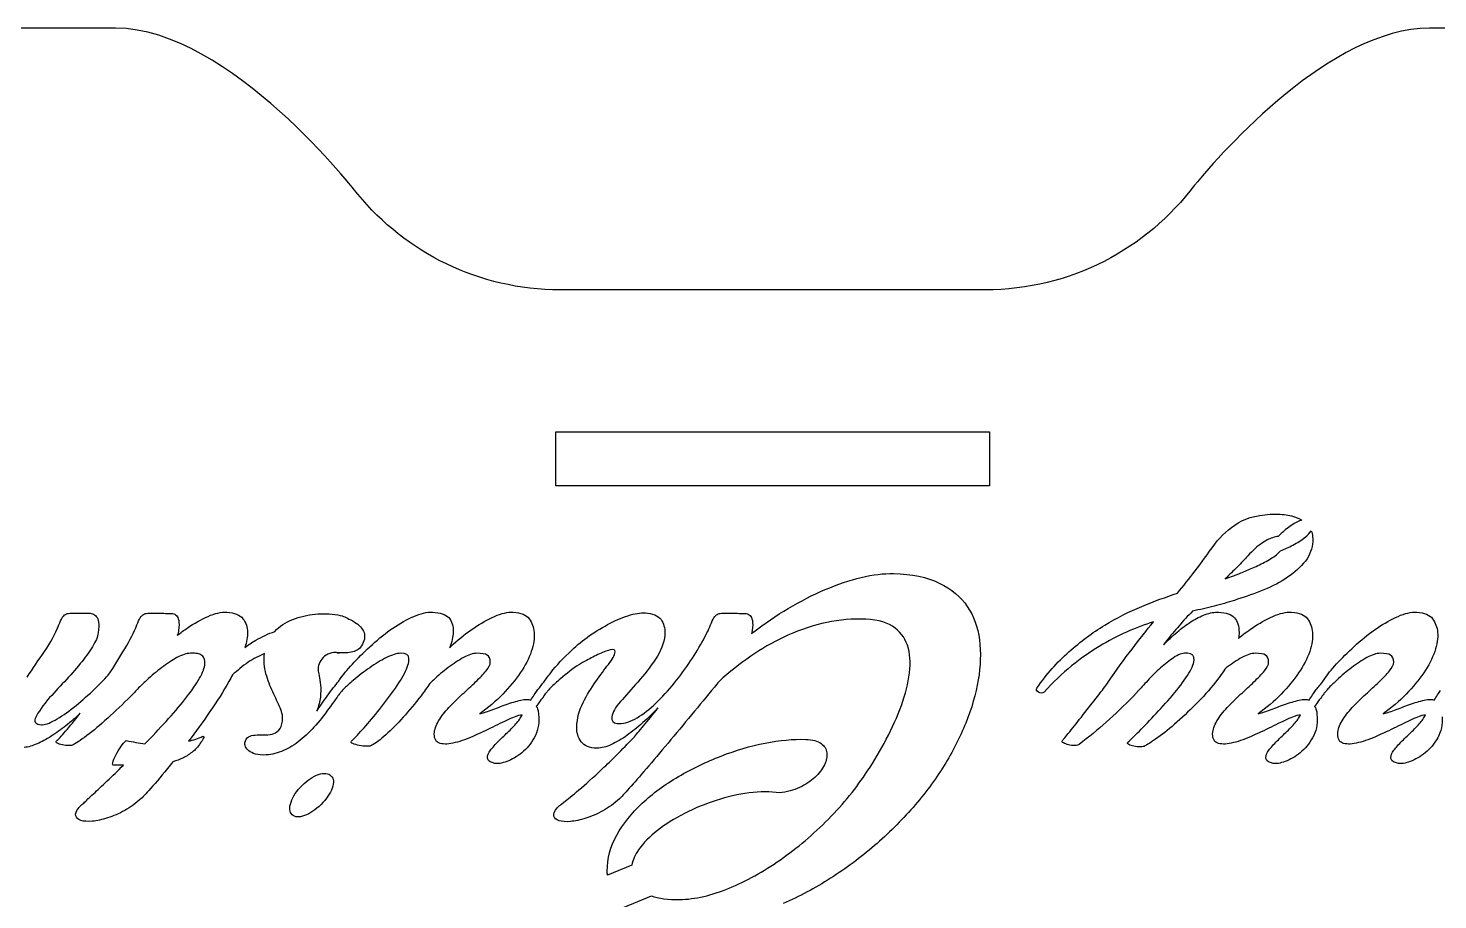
# Model space of a CAD drawing. Extents: x -9 to 1014, y 981 to 1704.
# Drawn here: x 172 to 356.4, y 1586.6 to 1700.7 of the extents above; entities that cross this region are included whole.
import ezdxf

# ---------------------------------------------------------------- set-up
doc = ezdxf.new("R2010")
doc.units = 0
doc.layers.add('H0117_Printing', color=7, linetype='CONTINUOUS')

msp = doc.modelspace()

# ---------------------------------------------------------------- linework, layer by layer
at = {"layer": 'H0117_Printing', "color": 1}
for points in [[(183.410995, 1700.664857), (115.905997, 1700.664857)], [(422.798989, 1700.664857), (355.267991, 1700.664857)], [(215.085995, 1678.955858), (215.083995, 1678.954858)], [(297.153993, 1666.435858), (241.550994, 1666.435858)], [(328.531992, 1628.624859), (329.508992, 1628.991859)], [(178.254996, 1624.148859), (179.800996, 1624.148859)], [(320.840992, 1620.485859), (320.474992, 1619.99786)], [(317.219992, 1614.01586), (316.567992, 1613.28386)], [(251.174994, 1607.87186), (251.134994, 1607.83086)], [(184.439995, 1604.24986), (183.096995, 1604.24986)], [(250.941994, 1591.18086), (247.742994, 1589.84686)], [(249.927994, 1585.66486), (253.499994, 1587.15486)]]:
    msp.add_lwpolyline(points, dxfattribs=at)
for points in [[(241.006994, 1647.875859), (297.699993, 1647.875859), (297.699993, 1640.788859), (241.006994, 1640.788859)], [(303.912992, 1614.34186)], [(211.743995, 1601.25886)], [(247.715994, 1590.41486)]]:
    msp.add_lwpolyline(points, close=True, dxfattribs=at)
for points in [[(215.083995, 1678.954858), (215.083995, 1678.954858), (198.350995, 1700.664857), (183.410995, 1700.664857)], [(355.267991, 1700.664857), (342.414991, 1700.664857), (328.244992, 1684.607858), (324.533992, 1680.118858)], [(324.533992, 1680.118858), (318.287992, 1671.810858), (308.349992, 1666.435858), (297.153993, 1666.435858)], [(241.550994, 1666.435858), (230.886994, 1666.435858), (221.363994, 1671.311858), (215.085995, 1678.955858)], [(327.189992, 1633.182859), (328.002992, 1634.267859), (329.027992, 1635.189859), (330.261992, 1635.949859)], [(330.261992, 1635.949859), (331.495992, 1636.708859), (333.143992, 1637.088859), (335.205992, 1637.088859)], [(335.205992, 1637.088859), (335.937992, 1637.088859), (336.615992, 1637.013859), (337.240992, 1636.865859)], [(338.419992, 1636.261859), (338.012992, 1636.112859), (337.537992, 1635.854859), (336.995992, 1635.487859)], [(337.240992, 1636.865859), (337.760992, 1636.740859), (338.199992, 1636.545859), (338.588992, 1636.308859)], [(338.588992, 1636.308859), (338.529992, 1636.289859), (338.482992, 1636.284859), (338.419992, 1636.261859)], [(334.717992, 1634.016859), (334.310992, 1633.867859), (333.835992, 1633.610859), (333.292992, 1633.243859)], [(335.486992, 1634.174859), (335.271992, 1634.170859), (335.025992, 1634.129859), (334.717992, 1634.016859)], [(336.995992, 1635.487859), (336.532992, 1635.176859), (336.028992, 1634.732859), (335.486992, 1634.174859)], [(337.402992, 1633.046859), (337.998992, 1633.358859), (338.514992, 1633.683859), (338.948992, 1634.023859)], [(338.948992, 1634.023859), (339.320992, 1634.314859), (339.591992, 1634.617859), (339.794992, 1634.929859)], [(339.794992, 1634.929859), (339.984992, 1634.449859), (340.045991, 1633.882859), (339.966992, 1633.223859)], [(324.625992, 1629.683859), (325.412992, 1630.713859), (326.266992, 1631.880859), (327.189992, 1633.182859)], [(333.292992, 1633.243859), (332.749992, 1632.877859), (332.153992, 1632.341859), (331.502992, 1631.636859)], [(335.245992, 1631.778859), (335.454992, 1631.941859), (335.633992, 1632.108859), (335.788992, 1632.277859)], [(335.788992, 1632.277859), (336.315992, 1632.507859), (336.851992, 1632.758859), (337.402992, 1633.046859)], [(339.966992, 1633.223859), (339.857992, 1632.273859), (339.471992, 1631.418859), (338.806992, 1630.659859)], [(330.139992, 1630.191859), (329.637992, 1629.688859), (329.101992, 1629.167859), (328.531992, 1628.624859)], [(331.502992, 1631.636859), (331.095992, 1631.174859), (330.641992, 1630.692859), (330.139992, 1630.191859)], [(330.423992, 1629.337859), (330.871992, 1629.513859), (331.380992, 1629.723859), (331.950992, 1629.967859)], [(331.950992, 1629.967859), (332.519992, 1630.212859), (333.102992, 1630.489859), (333.699992, 1630.802859)], [(333.699992, 1630.802859), (334.295992, 1631.113859), (334.811992, 1631.438859), (335.245992, 1631.778859)], [(338.806992, 1630.659859), (338.141992, 1629.899859), (337.327992, 1629.214859), (336.365992, 1628.604859)], [(276.221993, 1627.220859), (277.835993, 1627.912859), (279.409993, 1628.441859), (280.941993, 1628.808859)], [(280.941993, 1628.808859), (282.474993, 1629.174859), (283.878993, 1629.343859), (285.153993, 1629.316859)], [(285.153993, 1629.316859), (287.567993, 1629.262859), (289.568993, 1628.849859), (291.155993, 1628.075859)], [(322.305992, 1626.752859), (323.065992, 1627.674859), (323.838992, 1628.651859), (324.625992, 1629.683859)], [(329.508992, 1628.991859), (329.671992, 1629.044859), (329.976992, 1629.160859), (330.423992, 1629.337859)], [(336.365992, 1628.604859), (335.401992, 1627.994859), (334.336992, 1627.465859), (333.170992, 1627.017859)], [(271.399993, 1624.758859), (272.999993, 1625.708859), (274.607993, 1626.529859), (276.221993, 1627.220859)], [(291.155993, 1628.075859), (292.742993, 1627.302859), (293.963993, 1626.285859), (294.817993, 1625.023859)], [(317.626992, 1625.023859), (319.253992, 1625.687859), (320.814992, 1626.264859), (322.305992, 1626.752859)], [(333.170992, 1627.017859), (332.003992, 1626.570859), (330.864992, 1626.169859), (329.752992, 1625.816859)], [(266.881993, 1621.686859), (268.293993, 1622.785859), (269.798993, 1623.809859), (271.399993, 1624.758859)], [(294.817993, 1625.023859), (295.672993, 1623.762859), (296.201993, 1622.304859), (296.404993, 1620.649859)], [(312.783992, 1622.561859), (314.384992, 1623.538859), (315.998992, 1624.358859), (317.626992, 1625.023859)], [(327.086992, 1625.064859), (326.178992, 1624.833859), (325.235992, 1624.609859), (324.258992, 1624.392859)], [(329.752992, 1625.816859), (328.884992, 1625.545859), (327.996992, 1625.294859), (327.086992, 1625.064859)], [(174.123996, 1619.14386), (174.897996, 1620.256859), (175.514996, 1621.409859), (175.975996, 1622.602859)], [(175.975996, 1622.602859), (176.138996, 1623.008859), (176.287996, 1623.321859), (176.422996, 1623.538859)], [(176.422996, 1623.538859), (176.558996, 1623.755859), (176.701996, 1623.904859), (176.850996, 1623.985859)], [(176.850996, 1623.985859), (176.999996, 1624.067859), (177.182996, 1624.114859), (177.399996, 1624.127859)], [(177.399996, 1624.127859), (177.617996, 1624.141859), (177.901996, 1624.148859), (178.254996, 1624.148859)], [(179.800996, 1624.148859), (179.990996, 1624.148859), (180.180995, 1624.121859), (180.370995, 1624.067859)], [(180.370995, 1624.067859), (180.560995, 1624.013859), (180.730995, 1623.898859), (180.878995, 1623.721859)], [(180.878995, 1623.721859), (181.028995, 1623.545859), (181.129995, 1623.288859), (181.184995, 1622.948859)], [(181.184995, 1622.948859), (181.238995, 1622.608859), (181.224995, 1622.154859), (181.143995, 1621.584859)], [(184.622995, 1619.48986), (185.287995, 1620.615859), (185.809995, 1621.653859), (186.189995, 1622.602859)], [(186.189995, 1622.602859), (186.351995, 1623.008859), (186.501995, 1623.321859), (186.636995, 1623.538859)], [(186.636995, 1623.538859), (186.773995, 1623.755859), (186.915995, 1623.904859), (187.064995, 1623.985859)], [(187.064995, 1623.985859), (187.213995, 1624.067859), (187.396995, 1624.114859), (187.613995, 1624.127859)], [(187.613995, 1624.127859), (187.830995, 1624.141859), (188.115995, 1624.148859), (188.468995, 1624.148859)], [(188.468995, 1624.148859), (188.793995, 1624.148859), (189.125995, 1624.141859), (189.465995, 1624.127859)], [(189.465995, 1624.127859), (189.804995, 1624.114859), (190.095995, 1624.107859), (190.340995, 1624.107859)], [(190.340995, 1624.107859), (190.502995, 1624.107859), (190.679995, 1624.101859), (190.869995, 1624.087859)], [(190.869995, 1624.087859), (191.059995, 1624.074859), (191.222995, 1623.992859), (191.357995, 1623.843859)], [(191.357995, 1623.843859), (191.492995, 1623.694859), (191.594995, 1623.470859), (191.662995, 1623.172859)], [(191.662995, 1623.172859), (191.729995, 1622.873859), (191.723995, 1622.439859), (191.641995, 1621.869859)], [(192.781995, 1622.195859), (193.704995, 1622.819859), (194.612995, 1623.328859), (195.508995, 1623.721859)], [(195.508995, 1623.721859), (196.403995, 1624.114859), (197.217995, 1624.297859), (197.949995, 1624.270859)], [(197.949995, 1624.270859), (198.953995, 1624.216859), (199.658995, 1623.932859), (200.066995, 1623.416859)], [(200.066995, 1623.416859), (200.472995, 1622.901859), (200.676995, 1622.304859), (200.676995, 1621.625859)], [(204.216995, 1621.747859), (204.840995, 1622.426859), (205.626995, 1622.948859), (206.576995, 1623.314859)], [(206.576995, 1623.314859), (207.526995, 1623.680859), (208.502995, 1623.911859), (209.506995, 1624.006859)], [(209.506995, 1624.006859), (210.509995, 1624.101859), (211.493995, 1624.067859), (212.456995, 1623.904859)], [(212.456995, 1623.904859), (213.419995, 1623.741859), (213.462995, 1623.590859), (214.167995, 1623.250859)], [(214.167995, 1623.250859), (214.873995, 1622.912859), (215.388995, 1622.491859), (215.714995, 1621.988859)], [(219.679995, 1622.179859), (220.601994, 1622.808859), (221.510994, 1623.320859), (222.405994, 1623.717859)], [(222.405994, 1623.717859), (223.300994, 1624.112859), (224.114994, 1624.297859), (224.847994, 1624.270859)], [(224.847994, 1624.270859), (225.851994, 1624.216859), (226.563994, 1623.977859), (226.983994, 1623.553859)], [(226.983994, 1623.553859), (227.404994, 1623.129859), (227.600994, 1622.479859), (227.573994, 1621.605859)], [(230.258994, 1622.195859), (231.181994, 1622.819859), (232.089994, 1623.328859), (232.985994, 1623.721859)], [(232.985994, 1623.721859), (233.880994, 1624.114859), (234.694994, 1624.297859), (235.426994, 1624.270859)], [(235.426994, 1624.270859), (236.430994, 1624.216859), (237.122994, 1623.932859), (237.502994, 1623.416859)], [(237.502994, 1623.416859), (237.882994, 1622.901859), (238.099994, 1622.304859), (238.153994, 1621.625859)], [(245.416994, 1621.198859), (246.298994, 1621.809859), (247.193994, 1622.351859), (248.102994, 1622.826859)], [(248.102994, 1622.826859), (249.011994, 1623.301859), (249.893994, 1623.660859), (250.747994, 1623.904859)], [(250.747994, 1623.904859), (251.601994, 1624.148859), (252.341994, 1624.230859), (252.965994, 1624.148859)], [(252.965994, 1624.148859), (253.941994, 1624.013859), (254.579994, 1623.674859), (254.877994, 1623.131859)], [(254.877994, 1623.131859), (255.176994, 1622.588859), (255.298994, 1621.964859), (255.243994, 1621.259859)], [(260.107993, 1620.323859), (260.608993, 1621.218859), (260.982993, 1621.978859), (261.226993, 1622.602859)], [(261.226993, 1622.602859), (261.388993, 1623.008859), (261.538993, 1623.321859), (261.673993, 1623.538859)], [(261.673993, 1623.538859), (261.809993, 1623.755859), (261.952993, 1623.904859), (262.100993, 1623.985859)], [(262.100993, 1623.985859), (262.250993, 1624.067859), (262.433993, 1624.114859), (262.650993, 1624.127859)], [(262.650993, 1624.127859), (262.867993, 1624.141859), (263.152993, 1624.148859), (263.504993, 1624.148859)], [(263.504993, 1624.148859), (263.830993, 1624.148859), (264.162993, 1624.141859), (264.501993, 1624.127859)], [(264.501993, 1624.127859), (264.841993, 1624.114859), (265.132993, 1624.107859), (265.376993, 1624.107859)], [(265.376993, 1624.107859), (265.539993, 1624.107859), (265.716993, 1624.101859), (265.905993, 1624.087859)], [(265.905993, 1624.087859), (266.095993, 1624.074859), (266.258993, 1623.992859), (266.394993, 1623.843859)], [(266.394993, 1623.843859), (266.529993, 1623.694859), (266.631993, 1623.470859), (266.699993, 1623.172859)], [(266.699993, 1623.172859), (266.766993, 1622.873859), (266.760993, 1622.439859), (266.678993, 1621.869859)], [(280.920993, 1623.375859), (277.475993, 1623.375859), (274.078993, 1622.575859), (270.727993, 1620.974859)], [(285.010993, 1622.439859), (284.048993, 1623.063859), (282.684993, 1623.375859), (280.920993, 1623.375859)], [(319.172992, 1623.008859), (318.006992, 1622.629859), (316.832992, 1622.182859), (315.652992, 1621.666859)], [(316.364992, 1619.44886), (317.341992, 1620.710859), (318.276992, 1621.897859), (319.172992, 1623.008859)], [(322.244992, 1621.645859), (322.855992, 1622.174859), (323.472992, 1622.636859), (324.096992, 1623.029859)], [(324.258992, 1624.392859), (323.662992, 1623.768859), (323.078992, 1623.131859), (322.509992, 1622.479859)], [(324.096992, 1623.029859), (324.720992, 1623.423859), (325.337992, 1623.735859), (325.947992, 1623.965859)], [(325.947992, 1623.965859), (326.558992, 1624.195859), (327.134992, 1624.297859), (327.677992, 1624.270859)], [(327.677992, 1624.270859), (328.680992, 1624.216859), (329.379992, 1623.972859), (329.772992, 1623.538859)], [(329.772992, 1623.538859), (330.166992, 1623.104859), (330.362992, 1622.466859), (330.362992, 1621.625859)], [(332.071992, 1622.195859), (332.994992, 1622.819859), (333.902992, 1623.328859), (334.797992, 1623.721859)], [(334.797992, 1623.721859), (335.693992, 1624.114859), (336.507992, 1624.297859), (337.239992, 1624.270859)], [(337.239992, 1624.270859), (338.243992, 1624.216859), (338.935992, 1623.932859), (339.314992, 1623.416859)], [(339.314992, 1623.416859), (339.695992, 1622.901859), (339.911992, 1622.304859), (339.966992, 1621.625859)], [(348.429991, 1622.195859), (349.352991, 1622.819859), (350.260991, 1623.328859), (351.156991, 1623.721859)], [(351.156991, 1623.721859), (352.051991, 1624.114859), (352.865991, 1624.297859), (353.597991, 1624.270859)], [(353.597991, 1624.270859), (354.601991, 1624.216859), (355.293991, 1623.932859), (355.673991, 1623.416859)], [(355.673991, 1623.416859), (356.053991, 1622.901859), (356.270991, 1622.304859), (356.324991, 1621.625859)], [(181.143995, 1621.584859), (181.062995, 1621.042859), (180.804995, 1620.425859), (180.370995, 1619.73386)], [(191.480995, 1621.243859), (191.908995, 1621.578859), (192.341995, 1621.897859), (192.781995, 1622.195859)], [(191.641995, 1621.869859), (191.615995, 1621.677859), (191.555995, 1621.465859), (191.480995, 1621.243859)], [(200.676995, 1621.625859), (200.676995, 1621.053859), (200.554995, 1620.392859), (200.317995, 1619.64786)], [(201.733995, 1620.587859), (202.575995, 1621.063859), (203.402995, 1621.449859), (204.216995, 1621.747859)], [(215.714995, 1621.988859), (216.039995, 1621.487859), (216.066995, 1620.924859), (215.795995, 1620.300859)], [(216.993995, 1620.047859), (217.861995, 1620.840859), (218.757995, 1621.551859), (219.679995, 1622.179859)], [(227.573994, 1621.605859), (227.550994, 1621.048859), (227.387994, 1620.387859), (227.099994, 1619.63586)], [(227.573994, 1620.079859), (228.441994, 1620.866859), (229.337994, 1621.571859), (230.258994, 1622.195859)], [(238.153994, 1621.625859), (238.234994, 1620.866859), (238.112994, 1620.032859), (237.786994, 1619.12286)], [(243.076994, 1619.30686), (243.755994, 1619.95786), (244.535994, 1620.587859), (245.416994, 1621.198859)], [(255.243994, 1621.259859), (255.136994, 1620.201859), (254.729994, 1619.15086), (254.023994, 1618.10586)], [(270.727993, 1620.974859), (267.876993, 1619.61286), (265.079993, 1617.68586), (262.336993, 1615.20286)], [(266.678993, 1621.869859), (266.664993, 1621.735859), (266.635993, 1621.593859), (266.596993, 1621.445859)], [(266.596993, 1621.445859), (266.694993, 1621.524859), (266.782993, 1621.608859), (266.881993, 1621.686859)], [(286.984993, 1619.93686), (286.632993, 1620.981859), (285.973993, 1621.815859), (285.010993, 1622.439859)], [(308.103992, 1619.08186), (309.623992, 1620.425859), (311.183992, 1621.584859), (312.783992, 1622.561859)], [(315.652992, 1621.666859), (314.472992, 1621.151859), (313.278992, 1620.526859), (312.071992, 1619.79486)], [(320.474992, 1619.99786), (321.043992, 1620.567859), (321.634992, 1621.116859), (322.244992, 1621.645859)], [(322.509992, 1622.479859), (321.939992, 1621.829859), (321.383992, 1621.165859), (320.840992, 1620.485859)], [(330.294992, 1620.847859), (330.876992, 1621.327859), (331.466992, 1621.785859), (332.071992, 1622.195859)], [(330.362992, 1621.625859), (330.362992, 1621.373859), (330.335992, 1621.113859), (330.294992, 1620.847859)], [(339.966992, 1621.625859), (340.047991, 1620.866859), (339.925992, 1620.032859), (339.599992, 1619.12286)], [(345.743991, 1620.079859), (346.612991, 1620.866859), (347.508991, 1621.571859), (348.429991, 1622.195859)], [(356.324991, 1621.625859), (356.405991, 1620.866859), (356.283991, 1620.032859), (355.957991, 1619.12286)], [(171.824996, 1615.76586), (172.584996, 1616.90586), (173.350996, 1618.03186), (174.123996, 1619.14386)], [(180.370995, 1619.73386), (179.936996, 1619.04186), (179.407996, 1618.30986), (178.783996, 1617.53686)], [(182.445995, 1616.05086), (183.232995, 1617.21786), (183.957995, 1618.36386), (184.622995, 1619.48986)], [(193.188995, 1618.89986), (192.673995, 1618.87286), (192.089995, 1618.68186), (191.438995, 1618.32986)], [(193.921995, 1618.87886), (193.677995, 1618.89286), (193.433995, 1618.89986), (193.188995, 1618.89986)], [(200.317995, 1619.64786), (200.781995, 1619.99586), (201.251995, 1620.315859), (201.733995, 1620.587859)], [(212.591995, 1618.94686), (212.143995, 1619.00986), (211.748995, 1618.99386), (211.418995, 1618.87886)], [(212.357995, 1618.97786), (212.267995, 1618.98686), (212.458995, 1618.96186), (212.591995, 1618.94686)], [(212.784995, 1618.95786), (212.648995, 1618.95786), (212.506995, 1618.96486), (212.357995, 1618.97786)], [(212.591995, 1618.94686), (212.622995, 1618.94186), (212.648995, 1618.94586), (212.680995, 1618.94086)], [(212.680995, 1618.94086), (212.745995, 1618.92986), (212.681995, 1618.93586), (212.591995, 1618.94686)], [(214.615995, 1619.12086), (214.100995, 1618.95786), (213.489995, 1618.90386), (212.784995, 1618.95786)], [(215.795995, 1620.300859), (215.524995, 1619.67686), (215.130995, 1619.28386), (214.615995, 1619.12086)], [(214.633995, 1617.73986), (215.338995, 1618.48686), (216.125995, 1619.25586), (216.993995, 1620.047859)], [(220.696994, 1618.89986), (220.181994, 1618.87286), (219.564995, 1618.68186), (218.844995, 1618.32986)], [(221.774994, 1618.18786), (221.761994, 1618.68986), (221.402994, 1618.92786), (220.696994, 1618.89986)], [(227.099994, 1619.63586), (227.259994, 1619.78386), (227.407994, 1619.92986), (227.573994, 1620.079859)], [(230.665994, 1618.89986), (230.150994, 1618.87286), (229.566994, 1618.68186), (228.915994, 1618.32986)], [(232.008994, 1618.65586), (231.737994, 1618.81786), (231.290994, 1618.89986), (230.665994, 1618.89986)], [(237.786994, 1619.12286), (237.461994, 1618.21486), (236.980994, 1617.28586), (236.342994, 1616.33586)], [(240.330994, 1616.35586), (241.076994, 1617.29286), (241.991994, 1618.27586), (243.076994, 1619.30686)], [(248.081994, 1619.32686), (247.593994, 1619.20486), (247.058994, 1619.00186), (246.474994, 1618.71686)], [(247.878994, 1617.43486), (248.394994, 1618.08586), (248.678994, 1618.62886), (248.733994, 1619.06186)], [(248.733994, 1619.06186), (248.787994, 1619.36186), (248.570994, 1619.44886), (248.081994, 1619.32686)], [(258.377994, 1617.53686), (259.028994, 1618.49986), (259.605994, 1619.42886), (260.107993, 1620.323859)], [(287.248993, 1616.33586), (287.425993, 1617.69286), (287.337993, 1618.89286), (286.984993, 1619.93686)], [(296.404993, 1620.649859), (296.608993, 1618.99486), (296.554993, 1617.24486), (296.241993, 1615.39986)], [(303.912992, 1614.34186), (305.187992, 1616.15986), (306.584992, 1617.73986), (308.103992, 1619.08186)], [(312.071992, 1619.79486), (310.864992, 1619.06186), (309.657992, 1618.20786), (308.449992, 1617.23086)], [(313.149992, 1614.99286), (314.316992, 1616.70186), (315.387992, 1618.18786), (316.364992, 1619.44886)], [(323.607992, 1618.89986), (323.119992, 1618.95386), (322.590992, 1618.80486), (322.020992, 1618.45186)], [(324.482992, 1618.00386), (324.550992, 1618.54786), (324.258992, 1618.84586), (323.607992, 1618.89986)], [(332.478992, 1618.89986), (331.963992, 1618.87286), (331.379992, 1618.68186), (330.728992, 1618.32986)], [(333.821992, 1618.65586), (333.550992, 1618.81786), (333.102992, 1618.89986), (332.478992, 1618.89986)], [(339.599992, 1619.12286), (339.274992, 1618.21486), (338.792992, 1617.28586), (338.155992, 1616.33586)], [(343.383991, 1617.78086), (344.089991, 1618.52786), (344.876991, 1619.29286), (345.743991, 1620.079859)], [(348.836991, 1618.89986), (348.321991, 1618.87286), (347.738991, 1618.68186), (347.086991, 1618.32986)], [(350.179991, 1618.65586), (349.908991, 1618.81786), (349.461991, 1618.89986), (348.836991, 1618.89986)], [(355.957991, 1619.12286), (355.632991, 1618.21486), (355.151991, 1617.28586), (354.513991, 1616.33586)], [(178.783996, 1617.53686), (178.159996, 1616.76386), (177.467996, 1615.97686), (176.707996, 1615.17586)], [(191.438995, 1618.32986), (190.787995, 1617.97786), (190.123995, 1617.54386), (189.444995, 1617.02786)], [(194.572995, 1618.69686), (194.382995, 1618.80486), (194.165995, 1618.86586), (193.921995, 1618.87886)], [(194.226995, 1615.33886), (194.701995, 1616.11186), (194.978995, 1616.78386), (195.060995, 1617.35286)], [(194.999995, 1618.22786), (194.904995, 1618.43186), (194.762995, 1618.58786), (194.572995, 1618.69686)], [(195.060995, 1617.35286), (195.115995, 1617.73286), (195.094995, 1618.02486), (194.999995, 1618.22786)], [(200.756995, 1617.71886), (199.997995, 1617.19186), (199.322995, 1616.63186), (198.694995, 1616.05486)], [(202.872995, 1618.85886), (202.167995, 1618.56086), (201.462995, 1618.18086), (200.756995, 1617.71886)], [(203.076995, 1616.21386), (202.832995, 1617.05486), (202.764995, 1617.93686), (202.872995, 1618.85886)], [(210.035995, 1617.51586), (209.927995, 1617.21786), (209.886995, 1616.94586), (209.912995, 1616.70186)], [(210.543995, 1618.32986), (210.313995, 1618.08586), (210.143995, 1617.81486), (210.035995, 1617.51586)], [(211.418995, 1618.87886), (211.066995, 1618.75786), (210.774995, 1618.57386), (210.543995, 1618.32986)], [(212.883995, 1615.66486), (213.344995, 1616.30186), (213.927995, 1616.99386), (214.633995, 1617.73986)], [(218.844995, 1618.32986), (218.126995, 1617.97786), (217.394995, 1617.53686), (216.647995, 1617.00786)], [(221.184994, 1616.25386), (221.591994, 1617.04186), (221.788994, 1617.68586), (221.774994, 1618.18786)], [(228.915994, 1618.32986), (228.264994, 1617.97786), (227.600994, 1617.54386), (226.921994, 1617.02786)], [(231.866994, 1616.57986), (232.232994, 1617.01386), (232.415994, 1617.39386), (232.415994, 1617.71886)], [(232.415994, 1617.71886), (232.415994, 1618.18086), (232.280994, 1618.49286), (232.008994, 1618.65586)], [(244.012994, 1617.39386), (243.198994, 1616.85186), (242.405994, 1616.24886), (241.632994, 1615.58286)], [(244.826994, 1617.86186), (244.311994, 1617.57686), (244.040994, 1617.42186), (244.012994, 1617.39386)], [(246.474994, 1618.71686), (245.891994, 1618.43186), (245.342994, 1618.14686), (244.826994, 1617.86186)], [(246.210994, 1615.19586), (246.807994, 1616.03786), (247.363994, 1616.78386), (247.878994, 1617.43486)], [(254.023994, 1618.10586), (253.318994, 1617.06186), (252.551994, 1616.07086), (251.723994, 1615.13586)], [(256.200994, 1614.64686), (257.000994, 1615.60986), (257.726994, 1616.57386), (258.377994, 1617.53686)], [(308.449992, 1617.23086), (307.242992, 1616.25386), (306.042992, 1615.11486), (304.848992, 1613.81286)], [(320.291992, 1617.16986), (319.708992, 1616.66886), (319.151992, 1616.12586), (318.622992, 1615.54286)], [(322.020992, 1618.45186), (321.451992, 1618.09986), (320.874992, 1617.67286), (320.291992, 1617.16986)], [(323.607992, 1615.98986), (324.123992, 1616.79086), (324.415992, 1617.46186), (324.482992, 1618.00386)], [(330.728992, 1618.32986), (330.077992, 1617.97786), (329.413992, 1617.54386), (328.734992, 1617.02786)], [(333.678992, 1616.57986), (334.045992, 1617.01386), (334.228992, 1617.39386), (334.228992, 1617.71886)], [(334.228992, 1617.71886), (334.228992, 1618.18086), (334.092992, 1618.49286), (333.821992, 1618.65586)], [(341.654991, 1615.70486), (342.102991, 1616.34286), (342.678991, 1617.03486), (343.383991, 1617.78086)], [(347.086991, 1618.32986), (346.436991, 1617.97786), (345.771991, 1617.54386), (345.092991, 1617.02786)], [(350.037991, 1616.57986), (350.403991, 1617.01386), (350.586991, 1617.39386), (350.586991, 1617.71886)], [(350.586991, 1617.71886), (350.586991, 1618.18086), (350.451991, 1618.49286), (350.179991, 1618.65586)], [(180.410995, 1613.97586), (181.224995, 1614.73586), (181.903995, 1615.42686), (182.445995, 1616.05086)], [(187.491995, 1615.37986), (187.038995, 1614.95586), (186.643995, 1614.57586), (186.275995, 1614.21686)], [(189.444995, 1617.02786), (188.766995, 1616.51286), (188.116995, 1615.96386), (187.491995, 1615.37986)], [(192.436995, 1612.81586), (193.155995, 1613.72586), (193.752995, 1614.56586), (194.226995, 1615.33886)], [(198.694995, 1616.05486), (198.539995, 1615.76786), (198.404995, 1615.49186), (198.234995, 1615.19586)], [(203.972995, 1613.83286), (203.619995, 1614.57986), (203.320995, 1615.37386), (203.076995, 1616.21386)], [(209.912995, 1616.70186), (209.912995, 1616.53986), (209.953995, 1616.28886), (210.035995, 1615.94986)], [(210.035995, 1615.94986), (210.116995, 1615.60986), (210.177995, 1615.20386), (210.218995, 1614.72886)], [(212.565995, 1615.20286), (212.659995, 1615.34686), (212.764995, 1615.49986), (212.883995, 1615.66486)], [(214.490995, 1615.33886), (213.994995, 1614.92086), (213.579995, 1614.54586), (213.202995, 1614.18986)], [(216.647995, 1617.00786), (215.901995, 1616.47886), (215.182995, 1615.92286), (214.490995, 1615.33886)], [(219.516995, 1613.62986), (220.221994, 1614.59286), (220.777994, 1615.46786), (221.184994, 1616.25386)], [(224.968994, 1615.37986), (224.810994, 1615.23086), (224.672994, 1615.09786), (224.524994, 1614.95786)], [(226.921994, 1617.02786), (226.243994, 1616.51286), (225.593994, 1615.96386), (224.968994, 1615.37986)], [(230.503994, 1615.15586), (231.045994, 1615.67086), (231.499994, 1616.14686), (231.866994, 1616.57986)], [(236.342994, 1616.33586), (235.705994, 1615.38686), (234.938994, 1614.45086), (234.043994, 1613.52786)], [(239.434994, 1615.11986), (239.655994, 1615.47186), (239.953994, 1615.88286), (240.330994, 1616.35586)], [(241.632994, 1615.58286), (241.122994, 1615.14486), (240.690994, 1614.75186), (240.292994, 1614.37886)], [(286.190993, 1612.08286), (286.719993, 1613.56186), (287.072993, 1614.97986), (287.248993, 1616.33586)], [(296.241993, 1615.39986), (295.930993, 1613.55586), (295.387993, 1611.67686), (294.614993, 1609.76486)], [(318.622992, 1615.54286), (318.093992, 1614.95986), (317.626992, 1614.45086), (317.219992, 1614.01586)], [(321.634992, 1613.38586), (322.434992, 1614.32086), (323.092992, 1615.19086), (323.607992, 1615.98986)], [(327.860992, 1615.86786), (327.114992, 1614.85086), (326.280992, 1613.86086), (325.357992, 1612.89786)], [(328.505992, 1616.83486), (328.296992, 1616.51286), (328.098992, 1616.19186), (327.860992, 1615.86786)], [(328.734992, 1617.02786), (328.655992, 1616.96686), (328.584992, 1616.89586), (328.505992, 1616.83486)], [(332.315992, 1615.15586), (332.858992, 1615.67086), (333.312992, 1616.14686), (333.678992, 1616.57986)], [(338.155992, 1616.33586), (337.518992, 1615.38686), (336.751992, 1614.45086), (335.856992, 1613.52786)], [(341.319991, 1615.20586), (341.418991, 1615.36086), (341.528991, 1615.52486), (341.654991, 1615.70486)], [(343.139991, 1615.37986), (342.773991, 1615.03686), (342.443991, 1614.72186), (342.132991, 1614.42086)], [(345.092991, 1617.02786), (344.415991, 1616.51286), (343.764991, 1615.96386), (343.139991, 1615.37986)], [(348.674991, 1615.15586), (349.216991, 1615.67086), (349.670991, 1616.14686), (350.037991, 1616.57986)], [(354.513991, 1616.33586), (353.876991, 1615.38686), (353.109991, 1614.45086), (352.214991, 1613.52786)], [(176.707996, 1615.17586), (175.948996, 1614.37586), (175.216996, 1613.58286), (174.510996, 1612.79586)], [(177.908996, 1611.81886), (178.762996, 1612.49786), (179.596996, 1613.21686), (180.410995, 1613.97586)], [(185.782995, 1613.69086), (184.751995, 1612.63286), (183.741995, 1611.64986), (182.750995, 1610.74086)], [(186.275995, 1614.21686), (186.108995, 1614.04086), (185.954995, 1613.86786), (185.782995, 1613.69086)], [(198.234995, 1615.19586), (197.502995, 1613.92086), (196.675995, 1612.61286), (195.752995, 1611.26986)], [(204.928995, 1611.75786), (204.643995, 1612.39586), (204.324995, 1613.08686), (203.972995, 1613.83286)], [(210.218995, 1614.72886), (210.259995, 1614.25486), (210.252995, 1613.73186), (210.197995, 1613.16186)], [(211.093995, 1613.30386), (211.364995, 1613.67086), (211.629995, 1614.02386), (211.886995, 1614.36186)], [(211.886995, 1614.36186), (212.144995, 1614.70186), (212.368995, 1614.97986), (212.557995, 1615.19586)], [(212.680995, 1613.56886), (212.572995, 1613.43286), (212.429995, 1613.24286), (212.253995, 1612.99886)], [(212.557995, 1615.19586), (212.560995, 1615.19886), (212.562995, 1615.19986), (212.565995, 1615.20286)], [(212.985995, 1613.93486), (212.890995, 1613.82686), (212.788995, 1613.70486), (212.680995, 1613.56886)], [(213.202995, 1614.18986), (213.126995, 1614.10086), (213.045995, 1614.00286), (212.985995, 1613.93486)], [(217.400995, 1610.90386), (218.105995, 1611.75786), (218.811995, 1612.66686), (219.516995, 1613.62986)], [(224.524994, 1614.95786), (224.158994, 1614.42386), (223.773994, 1613.88686), (223.361994, 1613.34486)], [(227.003994, 1611.79786), (227.546994, 1612.38286), (228.129994, 1612.95786), (228.753994, 1613.52786)], [(228.753994, 1613.52786), (229.377994, 1614.09786), (229.960994, 1614.64086), (230.503994, 1615.15586)], [(234.043994, 1613.52786), (233.148994, 1612.60686), (232.144994, 1611.75186), (231.032994, 1610.96386)], [(237.705994, 1612.75486), (238.031994, 1613.27086), (238.316994, 1613.69086), (238.560994, 1614.01586)], [(238.560994, 1614.01586), (238.789994, 1614.32286), (239.084994, 1614.69386), (239.434994, 1615.11986)], [(239.618994, 1613.56886), (239.510994, 1613.43286), (239.367994, 1613.24286), (239.191994, 1612.99886)], [(239.923994, 1613.93486), (239.828994, 1613.82686), (239.726994, 1613.70486), (239.618994, 1613.56886)], [(240.269994, 1614.34186), (240.133994, 1614.17886), (240.018994, 1614.04386), (239.923994, 1613.93486)], [(240.292994, 1614.37886), (240.283994, 1614.36686), (240.279994, 1614.35386), (240.269994, 1614.34186)], [(244.562994, 1612.44986), (245.064994, 1613.44086), (245.613994, 1614.35586), (246.210994, 1615.19586)], [(251.723994, 1615.13586), (250.897994, 1614.19986), (250.137994, 1613.34486), (249.445994, 1612.57186)], [(253.779994, 1612.08286), (254.593994, 1612.82986), (255.400994, 1613.68486), (256.200994, 1614.64686)], [(261.734993, 1614.46386), (260.772993, 1613.29786), (259.774994, 1612.09086), (258.743994, 1610.84286)], [(262.336993, 1615.20286), (262.134993, 1614.95586), (261.948993, 1614.72286), (261.734993, 1614.46386)], [(304.115992, 1613.81286), (303.845992, 1613.97586), (303.777992, 1614.15186), (303.912992, 1614.34186)], [(304.848992, 1613.81286), (304.631992, 1613.65086), (304.387992, 1613.65086), (304.115992, 1613.81286)], [(311.867992, 1613.28386), (312.478992, 1614.07086), (312.905992, 1614.64086), (313.149992, 1614.99286)], [(319.233992, 1610.69986), (320.033992, 1611.55386), (320.834992, 1612.44986), (321.634992, 1613.38586)], [(328.816992, 1611.79786), (329.358992, 1612.38286), (329.942992, 1612.95786), (330.566992, 1613.52786)], [(330.566992, 1613.52786), (331.190992, 1614.09786), (331.773992, 1614.64086), (332.315992, 1615.15586)], [(335.856992, 1613.52786), (334.960992, 1612.60686), (333.957992, 1611.75186), (332.844992, 1610.96386)], [(339.518992, 1612.75486), (339.843992, 1613.27086), (340.128991, 1613.69086), (340.372991, 1614.01586)], [(340.372991, 1614.01586), (340.617991, 1614.34186), (340.929991, 1614.73586), (341.308991, 1615.19586)], [(341.430991, 1613.56886), (341.322991, 1613.43286), (341.180991, 1613.24286), (341.003991, 1612.99886)], [(341.308991, 1615.19586), (341.312991, 1615.20086), (341.315991, 1615.20186), (341.319991, 1615.20586)], [(341.736991, 1613.93486), (341.641991, 1613.82686), (341.539991, 1613.70486), (341.430991, 1613.56886)], [(342.082991, 1614.34186), (341.946991, 1614.17886), (341.831991, 1614.04386), (341.736991, 1613.93486)], [(342.132991, 1614.42086), (342.113991, 1614.39486), (342.104991, 1614.36786), (342.082991, 1614.34186)], [(345.174991, 1611.79786), (345.717991, 1612.38286), (346.300991, 1612.95786), (346.924991, 1613.52786)], [(346.924991, 1613.52786), (347.548991, 1614.09786), (348.131991, 1614.64086), (348.674991, 1615.15586)], [(352.214991, 1613.52786), (351.319991, 1612.60686), (350.315991, 1611.75186), (349.203991, 1610.96386)], [(355.876991, 1612.75486), (356.202991, 1613.27086), (356.487991, 1613.69086), (356.731991, 1614.01586)], [(174.510996, 1612.79586), (173.615996, 1611.65686), (173.079996, 1610.84286), (172.902996, 1610.35386)], [(175.487996, 1610.15086), (176.246996, 1610.58486), (177.053996, 1611.14086), (177.908996, 1611.81886)], [(190.014995, 1609.98786), (190.909995, 1610.96386), (191.717995, 1611.90786), (192.436995, 1612.81586)], [(205.233995, 1610.02886), (205.314995, 1610.54486), (205.213995, 1611.12086), (204.928995, 1611.75786)], [(211.500995, 1611.94086), (210.903995, 1611.07286), (210.272995, 1610.25886), (209.608995, 1609.49986)], [(210.197995, 1613.16186), (210.143995, 1612.59186), (209.981995, 1611.98186), (209.709995, 1611.33086)], [(209.709995, 1611.33086), (209.872995, 1611.57486), (210.075995, 1611.87386), (210.319995, 1612.22586)], [(210.319995, 1612.22586), (210.564995, 1612.57886), (210.822995, 1612.93786), (211.093995, 1613.30386)], [(212.253995, 1612.99886), (212.076995, 1612.75486), (211.825995, 1612.40286), (211.500995, 1611.94086)], [(223.361994, 1613.34486), (222.588994, 1612.32686), (221.809994, 1611.38486), (221.021994, 1610.51686)], [(225.660994, 1610.04886), (226.013994, 1610.63286), (226.461994, 1611.21586), (227.003994, 1611.79786)], [(232.517994, 1611.45286), (233.155994, 1611.69686), (233.812994, 1611.94086), (234.490994, 1612.18486)], [(234.490994, 1612.18486), (235.169994, 1612.42886), (235.806994, 1612.61986), (236.403994, 1612.75486)], [(236.403994, 1612.75486), (237.000994, 1612.89086), (237.434994, 1612.89086), (237.705994, 1612.75486)], [(239.191994, 1612.99886), (239.014994, 1612.75486), (238.763994, 1612.40286), (238.438994, 1611.94086)], [(238.438994, 1611.94086), (238.574994, 1611.72386), (238.655994, 1611.53386), (238.682994, 1611.37186)], [(243.727994, 1609.25486), (243.782994, 1610.39486), (244.060994, 1611.45986), (244.562994, 1612.44986)], [(249.445994, 1612.57186), (248.753994, 1611.79786), (248.381994, 1611.14086), (248.326994, 1610.59886)], [(251.317994, 1610.29286), (252.145994, 1610.74086), (252.965994, 1611.33786), (253.779994, 1612.08286)], [(254.348994, 1611.73786), (253.724994, 1611.08686), (253.067994, 1610.44886), (252.375994, 1609.82486)], [(252.476994, 1609.41786), (253.046994, 1610.09686), (253.671994, 1610.86986), (254.348994, 1611.73786)], [(284.217993, 1607.64786), (285.004993, 1609.12686), (285.661993, 1610.60486), (286.190993, 1612.08286)], [(309.975992, 1610.86286), (310.626992, 1611.69086), (311.257992, 1612.49786), (311.867992, 1613.28386)], [(316.567992, 1613.28386), (315.293992, 1612.00886), (314.099992, 1610.87686), (312.986992, 1609.88586)], [(325.357992, 1612.89786), (324.435992, 1611.93486), (323.519992, 1611.03886), (322.610992, 1610.21186)], [(327.473992, 1610.04886), (327.826992, 1610.63286), (328.273992, 1611.21586), (328.816992, 1611.79786)], [(334.330992, 1611.45286), (334.967992, 1611.69686), (335.625992, 1611.94086), (336.303992, 1612.18486)], [(336.303992, 1612.18486), (336.982992, 1612.42886), (337.619992, 1612.61986), (338.216992, 1612.75486)], [(338.216992, 1612.75486), (338.813992, 1612.89086), (339.247992, 1612.89086), (339.518992, 1612.75486)], [(341.003991, 1612.99886), (340.827991, 1612.75486), (340.576991, 1612.40286), (340.250991, 1611.94086)], [(340.250991, 1611.94086), (340.386991, 1611.72386), (340.468991, 1611.53386), (340.494991, 1611.37186)], [(343.831991, 1610.04886), (344.184991, 1610.63286), (344.632991, 1611.21586), (345.174991, 1611.79786)], [(350.688991, 1611.45286), (351.326991, 1611.69686), (351.983991, 1611.94086), (352.661991, 1612.18486)], [(352.661991, 1612.18486), (353.340991, 1612.42886), (353.978991, 1612.61986), (354.574991, 1612.75486)], [(354.574991, 1612.75486), (355.171991, 1612.89086), (355.605991, 1612.89086), (355.876991, 1612.75486)], [(172.902996, 1610.35386), (172.726996, 1609.86586), (172.991996, 1609.59486), (173.696996, 1609.53986)], [(173.696996, 1609.53986), (174.130996, 1609.51386), (174.727996, 1609.71686), (175.487996, 1610.15086)], [(176.850996, 1608.68486), (177.406996, 1609.33686), (178.050996, 1610.12386), (178.783996, 1611.04586)], [(178.783996, 1611.04586), (178.186996, 1610.47586), (177.562996, 1609.93386), (176.911996, 1609.41786)], [(182.750995, 1610.74086), (181.760995, 1609.83186), (180.831995, 1609.03886), (179.963996, 1608.36086)], [(187.247995, 1607.05786), (188.197995, 1608.03486), (189.119995, 1609.01086), (190.014995, 1609.98786)], [(195.752995, 1611.26986), (194.830995, 1609.92686), (193.894995, 1608.63086), (192.944995, 1607.38386)], [(204.744995, 1608.82786), (204.989995, 1609.08586), (205.151995, 1609.48586), (205.233995, 1610.02886)], [(215.446995, 1608.64486), (216.044995, 1609.29586), (216.694995, 1610.04886), (217.400995, 1610.90386)], [(221.021994, 1610.51686), (220.235994, 1609.64886), (219.482995, 1608.88986), (218.763995, 1608.23786)], [(225.090994, 1608.36086), (225.118994, 1608.90286), (225.308994, 1609.46586), (225.660994, 1610.04886)], [(231.032994, 1610.96386), (231.384994, 1611.04586), (231.880994, 1611.20886), (232.517994, 1611.45286)], [(235.304994, 1610.45586), (234.653994, 1610.17086), (233.908994, 1609.81886), (233.066994, 1609.39786)], [(236.566994, 1610.80186), (236.376994, 1610.85686), (235.955994, 1610.74086), (235.304994, 1610.45586)], [(235.752994, 1609.64186), (236.132994, 1610.06286), (236.403994, 1610.44886), (236.566994, 1610.80186)], [(238.763994, 1610.59886), (238.818994, 1609.56786), (238.621994, 1608.65186), (238.173994, 1607.85186)], [(238.682994, 1611.37186), (238.709994, 1611.20886), (238.736994, 1610.95086), (238.763994, 1610.59886)], [(248.326994, 1610.59886), (248.244994, 1610.02886), (248.462994, 1609.72986), (248.977994, 1609.70286)], [(248.977994, 1609.70286), (249.709994, 1609.64886), (250.490994, 1609.84486), (251.317994, 1610.29286)], [(252.375994, 1609.82486), (251.683994, 1609.20086), (250.991994, 1608.64486), (250.300994, 1608.15586)], [(258.743994, 1610.84286), (257.713994, 1609.59486), (256.688994, 1608.36086), (255.671994, 1607.13886)], [(294.614993, 1609.76486), (293.840993, 1607.85186), (292.899993, 1605.99986), (291.786993, 1604.20886)], [(308.205992, 1608.62486), (308.734992, 1609.28986), (309.324992, 1610.03486), (309.975992, 1610.86286)], [(312.986992, 1609.88586), (311.874992, 1608.89586), (310.694992, 1607.92586), (309.446992, 1606.97686)], [(317.076992, 1608.48186), (317.714992, 1609.10686), (318.433992, 1609.84486), (319.233992, 1610.69986)], [(322.610992, 1610.21186), (321.702992, 1609.38486), (320.840992, 1608.67186), (320.026992, 1608.07586)], [(326.903992, 1608.36086), (326.930992, 1608.90286), (327.121992, 1609.46586), (327.473992, 1610.04886)], [(332.844992, 1610.96386), (333.197992, 1611.04586), (333.693992, 1611.20886), (334.330992, 1611.45286)], [(337.117992, 1610.45586), (336.466992, 1610.17086), (335.720992, 1609.81886), (334.879992, 1609.39786)], [(338.379992, 1610.80186), (338.189992, 1610.85686), (337.768992, 1610.74086), (337.117992, 1610.45586)], [(337.565992, 1609.64186), (337.945992, 1610.06286), (338.216992, 1610.44886), (338.379992, 1610.80186)], [(340.576991, 1610.59886), (340.630991, 1609.56786), (340.433991, 1608.65186), (339.986992, 1607.85186)], [(340.494991, 1611.37186), (340.522991, 1611.20886), (340.549991, 1610.95086), (340.576991, 1610.59886)], [(343.261991, 1608.36086), (343.289991, 1608.90286), (343.479991, 1609.46586), (343.831991, 1610.04886)], [(349.203991, 1610.96386), (349.555991, 1611.04586), (350.051991, 1611.20886), (350.688991, 1611.45286)], [(353.475991, 1610.45586), (352.824991, 1610.17086), (352.079991, 1609.81886), (351.237991, 1609.39786)], [(354.737991, 1610.80186), (354.547991, 1610.85686), (354.126991, 1610.74086), (353.475991, 1610.45586)], [(353.923991, 1609.64186), (354.303991, 1610.06286), (354.574991, 1610.44886), (354.737991, 1610.80186)], [(356.934991, 1610.59886), (356.989991, 1609.56786), (356.792991, 1608.65186), (356.344991, 1607.85186)], [(174.978996, 1608.03486), (174.341996, 1607.62786), (173.723996, 1607.29586), (173.126996, 1607.03686)], [(176.911996, 1609.41786), (176.260996, 1608.90286), (175.616996, 1608.44086), (174.978996, 1608.03486)], [(175.690996, 1607.42386), (175.907996, 1607.61486), (176.294996, 1608.03486), (176.850996, 1608.68486)], [(179.963996, 1608.36086), (179.095996, 1607.68186), (178.390996, 1607.20686), (177.847996, 1606.93586)], [(193.880995, 1607.66786), (194.205995, 1607.77686), (194.518995, 1607.89886), (194.816995, 1608.03486)], [(194.816995, 1608.03486), (194.952995, 1608.03486), (194.972995, 1607.93986), (194.877995, 1607.74986)], [(200.309995, 1607.17986), (200.390995, 1607.56086), (200.553995, 1607.81786), (200.797995, 1607.95286)], [(200.797995, 1607.95286), (201.041995, 1608.08986), (201.333995, 1608.17086), (201.672995, 1608.19686)], [(201.672995, 1608.19686), (202.012995, 1608.22486), (202.378995, 1608.23086), (202.771995, 1608.21786)], [(202.771995, 1608.21786), (203.165995, 1608.20486), (203.531995, 1608.23786), (203.869995, 1608.31986)], [(203.869995, 1608.31986), (204.209995, 1608.40086), (204.500995, 1608.57086), (204.744995, 1608.82786)], [(209.608995, 1609.49986), (208.943995, 1608.74086), (208.258995, 1608.07586), (207.552995, 1607.50586)], [(214.266995, 1607.38386), (214.456995, 1607.57386), (214.850995, 1607.99386), (215.446995, 1608.64486)], [(218.763995, 1608.23786), (218.045995, 1607.58686), (217.427995, 1607.12586), (216.911995, 1606.85486)], [(225.864994, 1607.09886), (225.349994, 1607.23486), (225.090994, 1607.65486), (225.090994, 1608.36086)], [(230.401994, 1608.13586), (229.465994, 1607.71686), (228.604994, 1607.40386), (227.817994, 1607.20086)], [(233.066994, 1609.39786), (232.226994, 1608.97786), (231.337994, 1608.55686), (230.401994, 1608.13586)], [(233.208994, 1607.09886), (233.630994, 1607.53286), (234.063994, 1607.96086), (234.511994, 1608.38086)], [(234.511994, 1608.38086), (234.958994, 1608.80086), (235.372994, 1609.22186), (235.752994, 1609.64186)], [(238.173994, 1607.85186), (237.725994, 1607.05186), (237.183994, 1606.39286), (236.545994, 1605.87786)], [(244.297994, 1607.32186), (243.890994, 1607.87886), (243.701994, 1608.52286), (243.727994, 1609.25486)], [(247.064994, 1603.76186), (248.259994, 1604.87386), (249.628994, 1606.24386), (251.174994, 1607.87186)], [(250.300994, 1608.15586), (249.608994, 1607.66786), (248.930994, 1607.26786), (248.265994, 1606.95586)], [(251.134994, 1607.83086), (251.459994, 1608.21086), (251.907994, 1608.74086), (252.476994, 1609.41786)], [(307.249992, 1607.46486), (307.357992, 1607.57386), (307.676992, 1607.96086), (308.205992, 1608.62486)], [(315.835992, 1607.26186), (316.025992, 1607.45086), (316.439992, 1607.85886), (317.076992, 1608.48186)], [(320.026992, 1608.07586), (319.212992, 1607.47886), (318.548992, 1607.04486), (318.032992, 1606.77286)], [(327.676992, 1607.09886), (327.161992, 1607.23486), (326.903992, 1607.65486), (326.903992, 1608.36086)], [(332.214992, 1608.13586), (331.278992, 1607.71686), (330.417992, 1607.40386), (329.629992, 1607.20086)], [(334.879992, 1609.39786), (334.038992, 1608.97786), (333.149992, 1608.55686), (332.214992, 1608.13586)], [(335.021992, 1607.09886), (335.442992, 1607.53286), (335.876992, 1607.96086), (336.324992, 1608.38086)], [(336.324992, 1608.38086), (336.771992, 1608.80086), (337.185992, 1609.22186), (337.565992, 1609.64186)], [(339.986992, 1607.85186), (339.538992, 1607.05186), (338.996992, 1606.39286), (338.358992, 1605.87786)], [(344.035991, 1607.09886), (343.520991, 1607.23486), (343.261991, 1607.65486), (343.261991, 1608.36086)], [(348.572991, 1608.13586), (347.636991, 1607.71686), (346.775991, 1607.40386), (345.988991, 1607.20086)], [(351.237991, 1609.39786), (350.397991, 1608.97786), (349.508991, 1608.55686), (348.572991, 1608.13586)], [(351.379991, 1607.09886), (351.801991, 1607.53286), (352.234991, 1607.96086), (352.682991, 1608.38086)], [(352.682991, 1608.38086), (353.129991, 1608.80086), (353.543991, 1609.22186), (353.923991, 1609.64186)], [(356.344991, 1607.85186), (355.896991, 1607.05186), (355.354991, 1606.39286), (354.716991, 1605.87786)], [(173.126996, 1607.03686), (172.530996, 1606.77986), (171.974996, 1606.62386), (171.457996, 1606.56986)], [(175.791996, 1607.11886), (175.616996, 1607.21486), (175.582996, 1607.31586), (175.690996, 1607.42386)], [(176.442996, 1606.89486), (176.185996, 1606.94986), (175.969996, 1607.02386), (175.791996, 1607.11886)], [(177.257996, 1606.81386), (176.972996, 1606.81386), (176.701996, 1606.84186), (176.442996, 1606.89486)], [(177.847996, 1606.93586), (177.739996, 1606.85486), (177.542996, 1606.81386), (177.257996, 1606.81386)], [(183.585995, 1605.83786), (183.802995, 1606.21686), (184.032995, 1606.56986), (184.276995, 1606.89486)], [(184.276995, 1606.89486), (184.520995, 1607.22086), (184.697995, 1607.41086), (184.805995, 1607.46486)], [(184.805995, 1607.46486), (185.240995, 1607.38386), (185.660995, 1607.30886), (186.067995, 1607.24186)], [(186.067995, 1607.24186), (186.474995, 1607.17386), (186.868995, 1607.11186), (187.247995, 1607.05786)], [(193.514995, 1606.04086), (193.134995, 1605.71486), (192.720995, 1605.44386), (192.273995, 1605.22686)], [(192.944995, 1607.38386), (193.243995, 1607.46486), (193.555995, 1607.56086), (193.880995, 1607.66786)], [(193.961995, 1606.44686), (193.772995, 1606.23086), (193.622995, 1606.09486), (193.514995, 1606.04086)], [(194.490995, 1607.11886), (194.327995, 1606.88886), (194.152995, 1606.66486), (193.961995, 1606.44686)], [(194.877995, 1607.74986), (194.782995, 1607.56086), (194.653995, 1607.34986), (194.490995, 1607.11886)], [(200.390995, 1606.67186), (200.309995, 1606.87486), (200.282995, 1607.04486), (200.309995, 1607.17986)], [(200.838995, 1606.12286), (200.621995, 1606.28486), (200.472995, 1606.46786), (200.390995, 1606.67186)], [(201.713995, 1605.71486), (201.347995, 1605.82386), (201.055995, 1605.95886), (200.838995, 1606.12286)], [(205.375995, 1606.16286), (204.629995, 1605.83786), (203.877995, 1605.64786), (203.117995, 1605.59286)], [(207.552995, 1607.50586), (206.847995, 1606.93586), (206.122995, 1606.48786), (205.375995, 1606.16286)], [(214.449995, 1607.07786), (214.219995, 1607.17386), (214.158995, 1607.27586), (214.266995, 1607.38386)], [(215.284995, 1606.83386), (214.958995, 1606.90186), (214.680995, 1606.98386), (214.449995, 1607.07786)], [(216.260995, 1606.73186), (215.935995, 1606.73186), (215.609995, 1606.76686), (215.284995, 1606.83386)], [(216.911995, 1606.85486), (216.803995, 1606.77286), (216.586995, 1606.73186), (216.260995, 1606.73186)], [(227.817994, 1607.20086), (227.030994, 1606.99686), (226.379994, 1606.96286), (225.864994, 1607.09886)], [(232.273994, 1605.93886), (232.476994, 1606.27786), (232.788994, 1606.66486), (233.208994, 1607.09886)], [(246.372994, 1606.48786), (245.396994, 1606.48786), (244.704994, 1606.76686), (244.297994, 1607.32186)], [(248.265994, 1606.95586), (247.600994, 1606.64486), (246.970994, 1606.48786), (246.372994, 1606.48786)], [(255.671994, 1607.13886), (254.654994, 1605.91786), (253.711994, 1604.80686), (252.842994, 1603.80286)], [(262.609993, 1605.45086), (264.535993, 1606.19686), (266.454993, 1606.75986), (268.367993, 1607.13886)], [(268.367993, 1607.13886), (270.279993, 1607.51986), (272.050993, 1607.68186), (273.677993, 1607.62786)], [(273.677993, 1607.62786), (274.573993, 1607.60086), (275.244993, 1607.42386), (275.691993, 1607.09886)], [(275.691993, 1607.09886), (276.139993, 1606.77286), (276.390993, 1606.36686), (276.444993, 1605.87786)], [(281.775993, 1603.51786), (282.617993, 1604.79386), (283.430993, 1606.16986), (284.217993, 1607.64786)], [(307.391992, 1607.15986), (307.215992, 1607.25486), (307.167992, 1607.35686), (307.249992, 1607.46486)], [(308.042992, 1606.91586), (307.785992, 1606.98386), (307.568992, 1607.06486), (307.391992, 1607.15986)], [(308.856992, 1606.83386), (308.571992, 1606.82086), (308.300992, 1606.84786), (308.042992, 1606.91586)], [(309.446992, 1606.97686), (309.338992, 1606.89486), (309.141992, 1606.84786), (308.856992, 1606.83386)], [(315.937992, 1606.95586), (315.760992, 1607.05186), (315.727992, 1607.15286), (315.835992, 1607.26186)], [(316.608992, 1606.73186), (316.337992, 1606.78686), (316.113992, 1606.86186), (315.937992, 1606.95586)], [(317.442992, 1606.65086), (317.157992, 1606.65086), (316.879992, 1606.67786), (316.608992, 1606.73186)], [(318.032992, 1606.77286), (317.924992, 1606.69186), (317.727992, 1606.65086), (317.442992, 1606.65086)], [(329.629992, 1607.20086), (328.843992, 1606.99686), (328.192992, 1606.96286), (327.676992, 1607.09886)], [(334.085992, 1605.93886), (334.289992, 1606.27786), (334.601992, 1606.66486), (335.021992, 1607.09886)], [(345.988991, 1607.20086), (345.201991, 1606.99686), (344.550991, 1606.96286), (344.035991, 1607.09886)], [(350.444991, 1605.93886), (350.647991, 1606.27786), (350.960991, 1606.66486), (351.379991, 1607.09886)], [(182.303995, 1602.19586), (182.968995, 1602.83286), (183.680995, 1603.51786), (184.439995, 1604.24986)], [(183.096995, 1604.24986), (182.988995, 1604.27786), (182.988995, 1604.45386), (183.096995, 1604.77886)], [(183.096995, 1604.77886), (183.205995, 1605.10486), (183.368995, 1605.45786), (183.585995, 1605.83786)], [(190.909995, 1604.69786), (189.906995, 1603.44986), (189.031995, 1602.39886), (188.285995, 1601.54386)], [(192.273995, 1605.22686), (191.825995, 1605.00986), (191.371995, 1604.83386), (190.909995, 1604.69786)], [(203.117995, 1605.59286), (202.547995, 1605.56686), (202.079995, 1605.60686), (201.713995, 1605.71486)], [(232.089994, 1605.04286), (232.008994, 1605.30186), (232.069994, 1605.59986), (232.273994, 1605.93886)], [(233.025994, 1604.49386), (232.483994, 1604.60286), (232.171994, 1604.78586), (232.089994, 1605.04286)], [(234.592994, 1604.73786), (233.927994, 1604.49386), (233.405994, 1604.41286), (233.025994, 1604.49386)], [(236.545994, 1605.87786), (235.909994, 1605.36286), (235.257994, 1604.98286), (234.592994, 1604.73786)], [(257.034994, 1602.76486), (258.824994, 1603.80986), (260.683993, 1604.70486), (262.609993, 1605.45086)], [(276.118993, 1604.29086), (275.848993, 1603.72086), (275.434993, 1603.17886), (274.878993, 1602.66286)], [(276.444993, 1605.87786), (276.499993, 1605.38886), (276.390993, 1604.86086), (276.118993, 1604.29086)], [(291.786993, 1604.20886), (290.620993, 1602.33786), (289.263993, 1600.51286), (287.716993, 1598.73586)], [(333.902992, 1605.04286), (333.821992, 1605.30186), (333.882992, 1605.59986), (334.085992, 1605.93886)], [(334.838992, 1604.49386), (334.296992, 1604.60286), (333.984992, 1604.78586), (333.902992, 1605.04286)], [(336.405992, 1604.73786), (335.740992, 1604.49386), (335.218992, 1604.41286), (334.838992, 1604.49386)], [(338.358992, 1605.87786), (337.721992, 1605.36286), (337.070992, 1604.98286), (336.405992, 1604.73786)], [(350.260991, 1605.04286), (350.179991, 1605.30186), (350.240991, 1605.59986), (350.444991, 1605.93886)], [(351.197991, 1604.49386), (350.654991, 1604.60286), (350.342991, 1604.78586), (350.260991, 1605.04286)], [(352.763991, 1604.73786), (352.098991, 1604.49386), (351.576991, 1604.41286), (351.197991, 1604.49386)], [(354.716991, 1605.87786), (354.079991, 1605.36286), (353.428991, 1604.98286), (352.763991, 1604.73786)], [(207.796995, 1601.60486), (208.502995, 1602.31086), (209.220995, 1602.78486), (209.953995, 1603.02986)], [(209.953995, 1603.02986), (210.685995, 1603.27386), (211.228995, 1603.21986), (211.580995, 1602.86586)], [(211.580995, 1602.86586), (211.961995, 1602.51486), (212.015995, 1601.97786), (211.743995, 1601.25886)], [(244.012994, 1601.01486), (244.854994, 1601.73386), (245.871994, 1602.64986), (247.064994, 1603.76186)], [(252.842994, 1603.80286), (251.975994, 1602.79986), (251.229994, 1601.94486), (250.605994, 1601.23886)], [(252.273994, 1599.26486), (253.656994, 1600.55386), (255.243994, 1601.72086), (257.034994, 1602.76486)], [(274.878993, 1602.66286), (274.322993, 1602.14786), (273.650993, 1601.70686), (272.863993, 1601.34086)], [(276.648993, 1597.20986), (278.628993, 1599.21786), (280.337993, 1601.32086), (281.775993, 1603.51786)], [(179.231996, 1599.30586), (179.556996, 1599.61786), (179.983996, 1600.01786), (180.512995, 1600.50686)], [(180.512995, 1600.50686), (181.041995, 1600.99486), (181.638995, 1601.55786), (182.303995, 1602.19586)], [(188.285995, 1601.54386), (187.539995, 1600.68986), (187.030995, 1600.13986), (186.759995, 1599.89586)], [(206.352995, 1599.42786), (206.609995, 1600.17486), (207.091995, 1600.89986), (207.796995, 1601.60486)], [(211.743995, 1601.25886), (211.472995, 1600.54086), (210.984995, 1599.82786), (210.279995, 1599.12286)], [(242.038994, 1599.40786), (242.513994, 1599.76086), (243.172994, 1600.29686), (244.012994, 1601.01486)], [(250.605994, 1601.23886), (249.981994, 1600.53386), (249.547994, 1600.07186), (249.303994, 1599.85486)], [(266.271993, 1600.62786), (264.834993, 1600.43886), (263.402993, 1600.11286), (261.978993, 1599.65186)], [(270.259993, 1600.62786), (269.038993, 1600.81886), (267.709993, 1600.81886), (266.271993, 1600.62786)], [(272.863993, 1601.34086), (272.077993, 1600.97486), (271.209993, 1600.73686), (270.259993, 1600.62786)], [(178.193996, 1597.63786), (178.125996, 1597.92286), (178.268996, 1598.28286), (178.620996, 1598.71586)], [(178.620996, 1598.71586), (178.701996, 1598.79786), (178.905996, 1598.99386), (179.231996, 1599.30586)], [(186.759995, 1599.89586), (186.081995, 1599.27286), (185.362995, 1598.74986), (184.602995, 1598.32886)], [(206.494995, 1597.77986), (206.142995, 1598.13286), (206.094995, 1598.68286), (206.352995, 1599.42786)], [(210.279995, 1599.12286), (209.573995, 1598.41786), (208.854995, 1597.92886), (208.122995, 1597.65786)], [(240.737994, 1597.59686), (240.669994, 1597.88186), (240.812994, 1598.24186), (241.164994, 1598.67486)], [(241.164994, 1598.67486), (241.272994, 1598.81086), (241.565994, 1599.05486), (242.038994, 1599.40786)], [(249.303994, 1599.85486), (248.625994, 1599.23186), (247.906994, 1598.70886), (247.146994, 1598.28886)], [(248.956994, 1595.09386), (249.784994, 1596.58586), (250.889994, 1597.97686), (252.273994, 1599.26486)], [(261.978993, 1599.65186), (260.554993, 1599.19086), (259.170994, 1598.62086), (257.827994, 1597.94286)], [(287.716993, 1598.73586), (286.170993, 1596.95986), (284.488993, 1595.29086), (282.670993, 1593.73086)], [(178.864996, 1597.02686), (178.484996, 1597.14886), (178.261996, 1597.35286), (178.193996, 1597.63786)], [(180.350995, 1596.92486), (179.739996, 1596.87086), (179.244996, 1596.90486), (178.864996, 1597.02686)], [(182.364995, 1597.35286), (181.631995, 1597.12286), (180.960995, 1596.97986), (180.350995, 1596.92486)], [(184.602995, 1598.32886), (183.843995, 1597.90886), (183.096995, 1597.58386), (182.364995, 1597.35286)], [(208.122995, 1597.65786), (207.389995, 1597.38686), (206.847995, 1597.42786), (206.494995, 1597.77986)], [(241.408994, 1596.98586), (241.028994, 1597.10886), (240.805994, 1597.31186), (240.737994, 1597.59686)], [(242.893994, 1596.88486), (242.283994, 1596.82986), (241.788994, 1596.86486), (241.408994, 1596.98586)], [(244.908994, 1597.31186), (244.175994, 1597.08186), (243.504994, 1596.93986), (242.893994, 1596.88486)], [(247.146994, 1598.28886), (246.386994, 1597.86886), (245.640994, 1597.54286), (244.908994, 1597.31186)], [(257.827994, 1597.94286), (256.484994, 1597.26486), (255.304994, 1596.52486), (254.287994, 1595.72486)], [(270.361993, 1591.87886), (272.572993, 1593.42586), (274.668993, 1595.20286), (276.648993, 1597.20986)], [(247.715994, 1590.41486), (247.715994, 1592.04286), (248.129994, 1593.60186), (248.956994, 1595.09386)], [(254.287994, 1595.72486), (253.270994, 1594.92486), (252.449994, 1594.08386), (251.825994, 1593.20186)], [(251.825994, 1593.20186), (251.340994, 1592.51586), (251.049994, 1591.84286), (250.941994, 1591.18086)], [(282.670993, 1593.73086), (280.853993, 1592.17086), (278.934993, 1590.74686), (276.912993, 1589.45786)], [(263.647993, 1588.15586), (265.912993, 1589.09186), (268.150993, 1590.33286), (270.361993, 1591.87886)], [(247.742994, 1589.84686), (247.728994, 1590.03386), (247.715994, 1590.22086), (247.715994, 1590.41486)], [(276.912993, 1589.45786), (274.892993, 1588.16986), (272.837993, 1587.07186), (270.747993, 1586.16186)], [(257.196994, 1586.67086), (259.231994, 1586.72586), (261.381993, 1587.21986), (263.647993, 1588.15586)], [(253.499994, 1587.15486), (254.444994, 1586.81686), (255.672994, 1586.65286), (257.196994, 1586.67086)]]:
    msp.add_open_spline(points, degree=3, dxfattribs=at)

doc.saveas('drawing.dxf')
